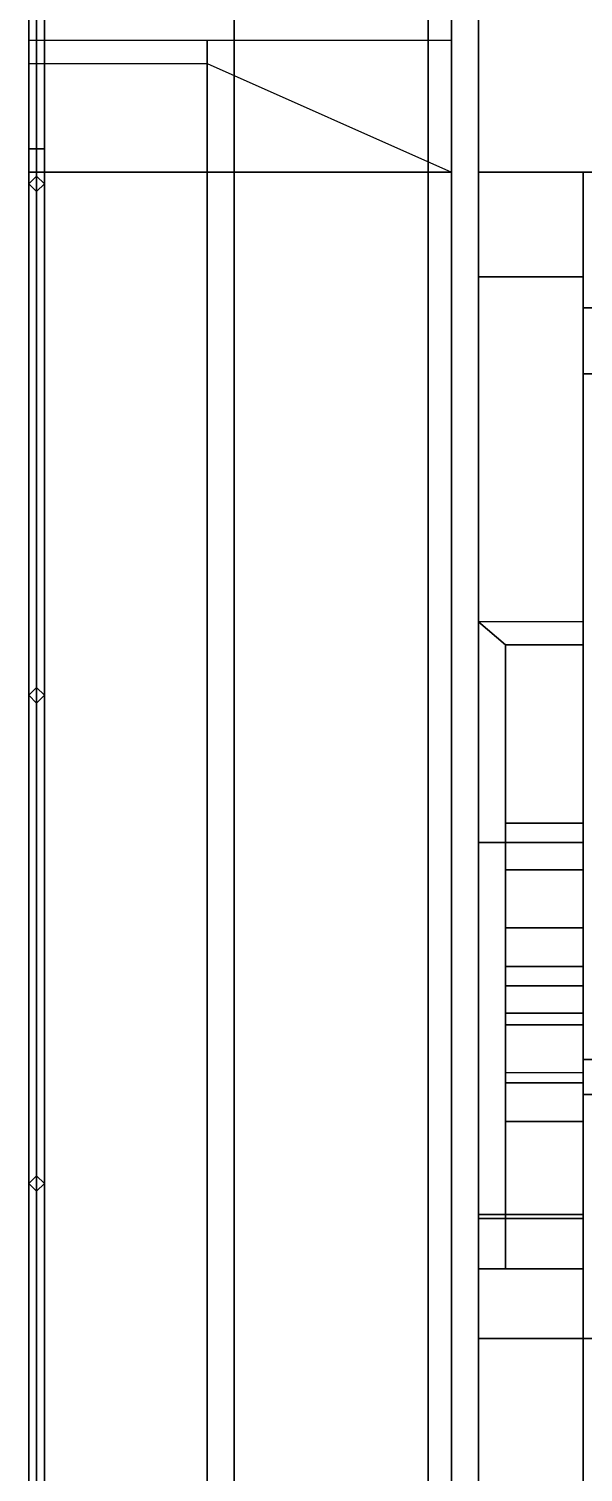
# Model space of a CAD drawing. Header units: millimetres. Extents: x -2 to 3, y -5.7 to 20.8.
# Drawn here: x -2.05 to -0.62, y -0.985 to 2.74 of the extents above; entities that cross this region are included whole.
import ezdxf

# ---------------------------------------------------------------- set-up
doc = ezdxf.new("R2010")
doc.units = ezdxf.units.MM
for name, color, linetype in [('gun', 1, 'Continuous'), ('gun_base', 2, 'Continuous'), ('sleeve', 5, 'Continuous'), ('tracks', 3, 'Continuous')]:
    doc.layers.add(name, color=color, linetype=linetype)

msp = doc.modelspace()

# ---------------------------------------------------------------- linework, layer by layer
for points in [[(-0.96, 3.62, 0.3), (-0.96, -4.2, 0.3), (-0.96, -5.6, 0.71), (-0.96, 5.61, 0.88)], [(-0.96, 5.61, 0.88), (-0.96, -5.6, 0.71), (-0.96, -5.6, 1.4), (-0.96, 5.61, 1.4)], [(-2.05, 4.95, 1.61), (-2.05, -5.11, 1.61), (-2.05, -5.42, 1.72), (-2.05, 5.3, 1.72)], [(-2.05, 5.3, 1.72), (-2.05, -5.42, 1.72), (-0.96, -5.42, 1.72), (-0.96, 5.3, 1.72)], [(-0.96, 4.95, 1.61), (-0.96, -5.11, 1.61), (-2.05, -5.11, 1.61), (-2.05, 4.95, 1.61)], [(-2.03, 2.36, 2.73), (-2.05, 2.34, 2.75), (-2.05, 4.83, 2.75), (-2.03, 4.83, 2.73)], [(-2.05, 2.34, 2.75), (-2.03, 2.36, 2.77), (-2.03, 4.83, 2.77), (-2.05, 4.83, 2.75)], [(-2.01, 2.34, 2.75), (-2.03, 2.36, 2.73), (-2.03, 4.83, 2.73), (-2.01, 4.83, 2.75)], [(-2.03, 2.36, 2.77), (-2.01, 2.34, 2.75), (-2.01, 4.83, 2.75), (-2.03, 4.83, 2.77)], [(-0.96, 4.13, 2.35), (-0.96, -2.33, 2.35), (-0.89, -2.33, 2.35), (-0.89, 4.13, 2.35)], [(-0.96, 4.13, 1.4), (-0.96, -2.33, 1.4), (-0.96, -2.33, 2.35), (-0.96, 4.13, 2.35)], [(-0.89, 4.13, 1.4), (-0.89, -2.33, 1.4), (0.89, -2.33, 1.4), (0.89, 4.13, 1.4)], [(-0.89, -2.33, 2.35), (-0.89, -2.33, 1.4), (-0.89, 4.13, 1.4), (-0.89, 4.13, 2.35)], [(0.96, 3.62, 0.3), (0.96, -4.2, 0.3), (-0.96, -4.2, 0.3), (-0.96, 3.62, 0.3)], [(-2.05, 2.6506, 1.72), (-2.05, 2.37, 2.24), (-2.05, 2.37, 2.35), (-2.05, 2.71, 1.72)], [(-2.05, 2.71, 1.72), (-2.05, 2.37, 2.35), (-0.96, 2.37, 2.35), (-0.96, 2.71, 1.72)], [(-1.59, 2.71, 1.72), (-1.59, -2.05, 1.72), (-1.59, -2.05, 2.35), (-1.59, 2.37, 2.35)], [(-1.59, 2.6506, 1.72), (-0.96, 2.37, 2.24), (-2.05, 2.37, 2.24), (-2.05, 2.6506, 1.72)], [(-2.05, -5.26, 3.27), (-2.03, -5.26, 3.29), (-2.03, 2.43, 3.29), (-2.05, 2.43, 3.27)], [(-2.03, -5.26, 3.25), (-2.05, -5.26, 3.27), (-2.05, 2.43, 3.27), (-2.03, 2.43, 3.25)], [(-2.05, 2.43, 3.27), (-2.03, 2.43, 3.29), (-2.01, 2.43, 3.27), (-2.03, 2.43, 3.25)], [(-2.03, -5.26, 3.29), (-2.01, -5.26, 3.27), (-2.01, 2.43, 3.27), (-2.03, 2.43, 3.29)], [(-2.01, -5.26, 3.27), (-2.03, -5.26, 3.25), (-2.03, 2.43, 3.25), (-2.01, 2.43, 3.27)], [(-2.05, 2.37, 2.35), (-2.05, -5.42, 2.35), (-0.96, -5.42, 2.35), (-0.96, 2.37, 2.35)], [(-0.96, 2.37, 2.24), (-0.96, -5.42, 2.24), (-2.05, -5.42, 2.24), (-2.05, 2.37, 2.24)], [(-2.05, 2.37, 2.24), (-2.05, -5.42, 2.24), (-2.05, -5.42, 2.35), (-2.05, 2.37, 2.35)], [(-2.03, 2.36, 2.35), (-2.05, 2.34, 2.35), (-2.05, 2.34, 3.27), (-2.03, 2.36, 3.25)], [(-2.01, 2.34, 2.35), (-2.03, 2.36, 2.35), (-2.03, 2.36, 3.25), (-2.01, 2.34, 3.27)], [(-1.59, 2.37, 2.35), (-1.59, -2.05, 2.35), (-0.96, -2.05, 2.35), (-0.96, 2.37, 2.35)], [(-2.05, 2.34, 2.35), (-2.03, 2.32, 2.35), (-2.03, 2.32, 3.25), (-2.05, 2.34, 3.27)], [(-2.03, 2.32, 2.35), (-2.01, 2.34, 2.35), (-2.01, 2.34, 3.27), (-2.03, 2.32, 3.25)], [(-2.03, 1.04, 2.35), (-2.05, 1.02, 2.35), (-2.05, 1.02, 3.27), (-2.03, 1.04, 3.25)], [(-2.05, 1.02, 2.35), (-2.03, 1, 2.35), (-2.03, 1, 3.25), (-2.05, 1.02, 3.27)], [(-2.01, 1.02, 2.35), (-2.03, 1.04, 2.35), (-2.03, 1.04, 3.25), (-2.01, 1.02, 3.27)], [(-2.03, 1, 2.35), (-2.01, 1.02, 2.35), (-2.01, 1.02, 3.27), (-2.03, 1, 3.25)], [(-2.03, -0.22, 2.35), (-2.05, -0.24, 2.35), (-2.05, -0.24, 3.27), (-2.03, -0.22, 3.25)], [(-2.01, -0.24, 2.35), (-2.03, -0.22, 2.35), (-2.03, -0.22, 3.25), (-2.01, -0.24, 3.27)], [(-2.05, -0.24, 2.35), (-2.03, -0.26, 2.35), (-2.03, -0.26, 3.25), (-2.05, -0.24, 3.27)], [(-2.03, -0.26, 2.35), (-2.01, -0.24, 2.35), (-2.01, -0.24, 3.27), (-2.03, -0.26, 3.25)]]:
    msp.add_3dface(points)
at = {"layer": 'gun'}
for points in [[(-0.62, -0.01, 2.8), (-0.62, -1.1, 2.8), (-0.62, -1.1, 4.36), (-0.62, -0.01, 4.36)], [(-0.62, -0.01, 4.36), (-0.62, -1.1, 4.36), (0.62, -1.1, 4.36), (0.62, -0.01, 4.36)], [(0.62, -0.01, 4.36), (0.62, -0.01, 2.8), (-0.62, -0.01, 2.8), (-0.62, -0.01, 4.36)], [(0.62, -0.01, 2.8), (0.62, -1.1, 2.8), (-0.62, -1.1, 2.8), (-0.62, -0.01, 2.8)]]:
    msp.add_3dface(points, dxfattribs=at)
at = {"layer": 'gun_base'}
for points in [[(-0.89, 2.37, 1.4), (-0.89, -0.64, 1.4), (-0.89, -0.64, 2.35), (-0.89, 2.37, 2.35)], [(-0.62, 2.37, 2.35), (-0.62, 2.37, 1.4), (-0.89, 2.37, 1.4), (-0.89, 2.37, 2.35)], [(-0.89, 2.37, 2.35), (-0.89, -0.64, 2.35), (-0.89, -0.32, 2.82), (-0.89, 2.1, 2.82)], [(-0.62, 2.1, 2.82), (-0.62, 2.37, 2.35), (-0.89, 2.37, 2.35), (-0.89, 2.1, 2.82)], [(-0.62, -0.64, 2.35), (-0.62, -0.64, 1.54), (-0.62, 2.37, 1.54), (-0.62, 2.37, 2.35)], [(-0.62, -0.32, 2.82), (-0.62, -0.64, 2.35), (-0.62, 2.37, 2.35), (-0.62, 2.1, 2.82)], [(-0.62, 2.37, 1.54), (-0.62, -0.64, 1.54), (0.62, -0.64, 1.54), (0.62, 2.37, 1.54)], [(0.62, 2.37, 1.54), (0.62, 2.37, 1.4), (-0.62, 2.37, 1.4), (-0.62, 2.37, 1.54)], [(-0.89, 2.1, 2.82), (-0.89, -0.32, 2.82), (-0.62, -0.32, 2.82), (-0.62, 2.1, 2.82)], [(-0.62, 1.15, 3.53), (-0.62, 1.21, 2.82), (-0.89, 1.21, 2.82), (-0.82, 1.15, 3.53)], [(-0.89, 1.21, 2.82), (-0.89, 0.64, 2.82), (-0.82, 0.64, 3.25), (-0.82, 1.15, 3.53)], [(-0.62, 0.64, 3.25), (-0.62, 0.64, 2.82), (-0.62, 1.21, 2.82), (-0.62, 1.15, 3.53)], [(-0.62, 0.69, 3.91), (-0.62, 1.15, 3.53), (-0.82, 1.15, 3.53), (-0.82, 0.69, 3.91)], [(-0.82, 1.15, 3.53), (-0.82, 0.64, 3.25), (-0.82, 0.32, 3.29), (-0.82, 0.69, 3.91)], [(-0.62, 0.32, 3.29), (-0.62, 0.64, 3.25), (-0.62, 1.15, 3.53), (-0.62, 0.69, 3.91)], [(-0.62, 0.57, 3.95), (-0.62, 0.69, 3.91), (-0.82, 0.69, 3.91), (-0.82, 0.57, 3.95)], [(-0.82, 0.69, 3.91), (-0.82, 0.32, 3.29), (-0.82, 0.2, 3.44), (-0.82, 0.57, 3.95)], [(-0.62, 0.2, 3.44), (-0.62, 0.32, 3.29), (-0.62, 0.69, 3.91), (-0.62, 0.57, 3.95)], [(-0.82, 0.64, 3.25), (-0.89, 0.64, 2.82), (-0.62, 0.64, 2.82), (-0.62, 0.64, 3.25)], [(-0.82, 0.32, 3.29), (-0.82, 0.64, 3.25), (-0.62, 0.64, 3.25), (-0.62, 0.32, 3.29)], [(-0.62, 0.42, 3.95), (-0.62, 0.57, 3.95), (-0.82, 0.57, 3.95), (-0.82, 0.42, 3.95)], [(-0.82, 0.57, 3.95), (-0.82, 0.2, 3.44), (-0.82, 0.17, 3.53), (-0.82, 0.42, 3.95)], [(-0.62, 0.17, 3.53), (-0.62, 0.2, 3.44), (-0.62, 0.57, 3.95), (-0.62, 0.42, 3.95)], [(-0.62, 0.27, 3.92), (-0.62, 0.42, 3.95), (-0.82, 0.42, 3.95), (-0.82, 0.27, 3.92)], [(-0.82, 0.42, 3.95), (-0.82, 0.17, 3.53), (-0.82, 0.17, 3.68), (-0.82, 0.27, 3.92)], [(-0.62, 0.17, 3.68), (-0.62, 0.17, 3.53), (-0.62, 0.42, 3.95), (-0.62, 0.27, 3.92)], [(-0.82, 0.2, 3.44), (-0.82, 0.32, 3.29), (-0.62, 0.32, 3.29), (-0.62, 0.2, 3.44)], [(-0.62, 0.02, 3.88), (-0.62, 0.27, 3.92), (-0.82, 0.27, 3.92), (-0.82, 0.02, 3.88)], [(-0.82, 0.27, 3.92), (-0.82, 0.17, 3.68), (-0.82, -0.08, 3.75), (-0.82, 0.02, 3.88)], [(-0.62, -0.08, 3.75), (-0.62, 0.17, 3.68), (-0.62, 0.27, 3.92), (-0.62, 0.02, 3.88)], [(-0.82, 0.17, 3.53), (-0.82, 0.2, 3.44), (-0.62, 0.2, 3.44), (-0.62, 0.17, 3.53)], [(-0.82, 0.17, 3.68), (-0.82, 0.17, 3.53), (-0.62, 0.17, 3.53), (-0.62, 0.17, 3.68)], [(-0.82, -0.08, 3.75), (-0.82, 0.17, 3.68), (-0.62, 0.17, 3.68), (-0.62, -0.08, 3.75)], [(-0.62, 0.0462, 3.7147), (-0.62, -0.33, 3.19), (-0.82, -0.33, 3.19), (-0.82, 0.0462, 3.7147)], [(-0.82, 0.0462, 3.7147), (-0.82, -0.33, 3.19), (-0.82, -0.46, 3.24), (-0.82, -0.08, 3.75)], [(-0.62, -0.46, 3.24), (-0.62, -0.33, 3.19), (-0.62, 0.0462, 3.7147), (-0.62, -0.08, 3.75)], [(-0.82, 0.02, 3.88), (-0.82, -0.08, 3.75), (-0.62, -0.08, 3.75), (-0.62, 0.02, 3.88)], [(-0.82, -0.08, 3.75), (-0.82, -0.46, 3.24), (-0.62, -0.46, 3.24), (-0.62, -0.08, 3.75)], [(-0.89, -0.32, 2.82), (-0.89, -0.64, 2.35), (-0.62, -0.64, 2.35), (-0.62, -0.32, 2.82)], [(-0.62, -0.33, 3.19), (-0.62, -0.33, 2.8), (-0.89, -0.33, 2.8), (-0.82, -0.33, 3.19)], [(-0.82, -0.33, 3.19), (-0.89, -0.33, 2.8), (-0.89, -0.46, 2.61), (-0.82, -0.46, 3.24)], [(-0.62, -0.46, 2.61), (-0.62, -0.33, 2.8), (-0.62, -0.33, 3.19), (-0.62, -0.46, 3.24)], [(-0.82, -0.46, 3.24), (-0.89, -0.46, 2.61), (-0.62, -0.46, 2.61), (-0.62, -0.46, 3.24)], [(-0.89, -0.64, 2.35), (-0.89, -0.64, 1.4), (-0.62, -0.64, 1.4), (-0.62, -0.64, 2.35)], [(-0.62, -0.64, 1.54), (-0.62, -0.64, 1.4), (0.62, -0.64, 1.4), (0.62, -0.64, 1.54)]]:
    msp.add_3dface(points, dxfattribs=at)
at = {"layer": 'sleeve'}
for points in [[(-0.5369, 2.02, 3.89), (-0.62, 2.02, 3.58), (-0.62, 1.85, 3.58), (-0.5369, 1.85, 3.89)], [(-0.62, 2.02, 3.58), (-0.5369, 2.02, 3.27), (-0.5369, 1.85, 3.27), (-0.62, 1.85, 3.58)], [(-0.5196, 2.02, 3.88), (-0.6, 2.02, 3.58), (-0.62, 2.02, 3.58), (-0.5369, 2.02, 3.89)], [(-0.62, 1.85, 2.35), (-0.62, 0.08, 2.35), (-0.62, 0.08, 4.81), (-0.62, 1.85, 4.81)], [(0.62, 1.85, 4.81), (0.62, 1.85, 2.35), (-0.62, 1.85, 2.35), (-0.62, 1.85, 4.81)], [(-0.62, 1.85, 4.81), (-0.62, 0.08, 4.81), (-0.09, 0.08, 4.99), (-0.09, 1.85, 4.99)], [(0.09, 1.85, 4.99), (0.62, 1.85, 4.81), (-0.62, 1.85, 4.81), (-0.09, 1.85, 4.99)], [(-0.62, 0.08, 2.35), (-0.62, 1.85, 2.35), (-0.09, 1.85, 2.17), (-0.09, 0.08, 2.17)], [(-0.09, 1.85, 2.17), (-0.62, 1.85, 2.35), (0.62, 1.85, 2.35), (0.09, 1.85, 2.17)], [(-0.62, 0.08, 4.81), (-0.62, 0.08, 2.35), (0.62, 0.08, 2.35), (0.62, 0.08, 4.81)], [(-0.09, 0.08, 4.99), (-0.62, 0.08, 4.81), (0.62, 0.08, 4.81), (0.09, 0.08, 4.99)], [(0.09, 0.08, 2.17), (0.62, 0.08, 2.35), (-0.62, 0.08, 2.35), (-0.09, 0.08, 2.17)]]:
    msp.add_3dface(points, dxfattribs=at)
at = {"layer": 'tracks'}
for points in [[(-1.52, 4.84, 1.43), (-1.52, -5.2, 1.43), (-1.02, -5.2, 1.43), (-1.02, 4.84, 1.43)], [(-1.02, 4.84, 1.43), (-1.02, -5.2, 1.43), (-1.52, -5.2, 1.43), (-1.52, 4.84, 1.43)], [(-1.52, -3.68), (-1.52, 3.52), (-1.02, 3.52), (-1.02, -3.68)], [(-1.02, -3.68), (-1.02, 3.52), (-1.52, 3.52), (-1.52, -3.68)]]:
    msp.add_3dface(points, dxfattribs=at)

doc.saveas('drawing.dxf')
